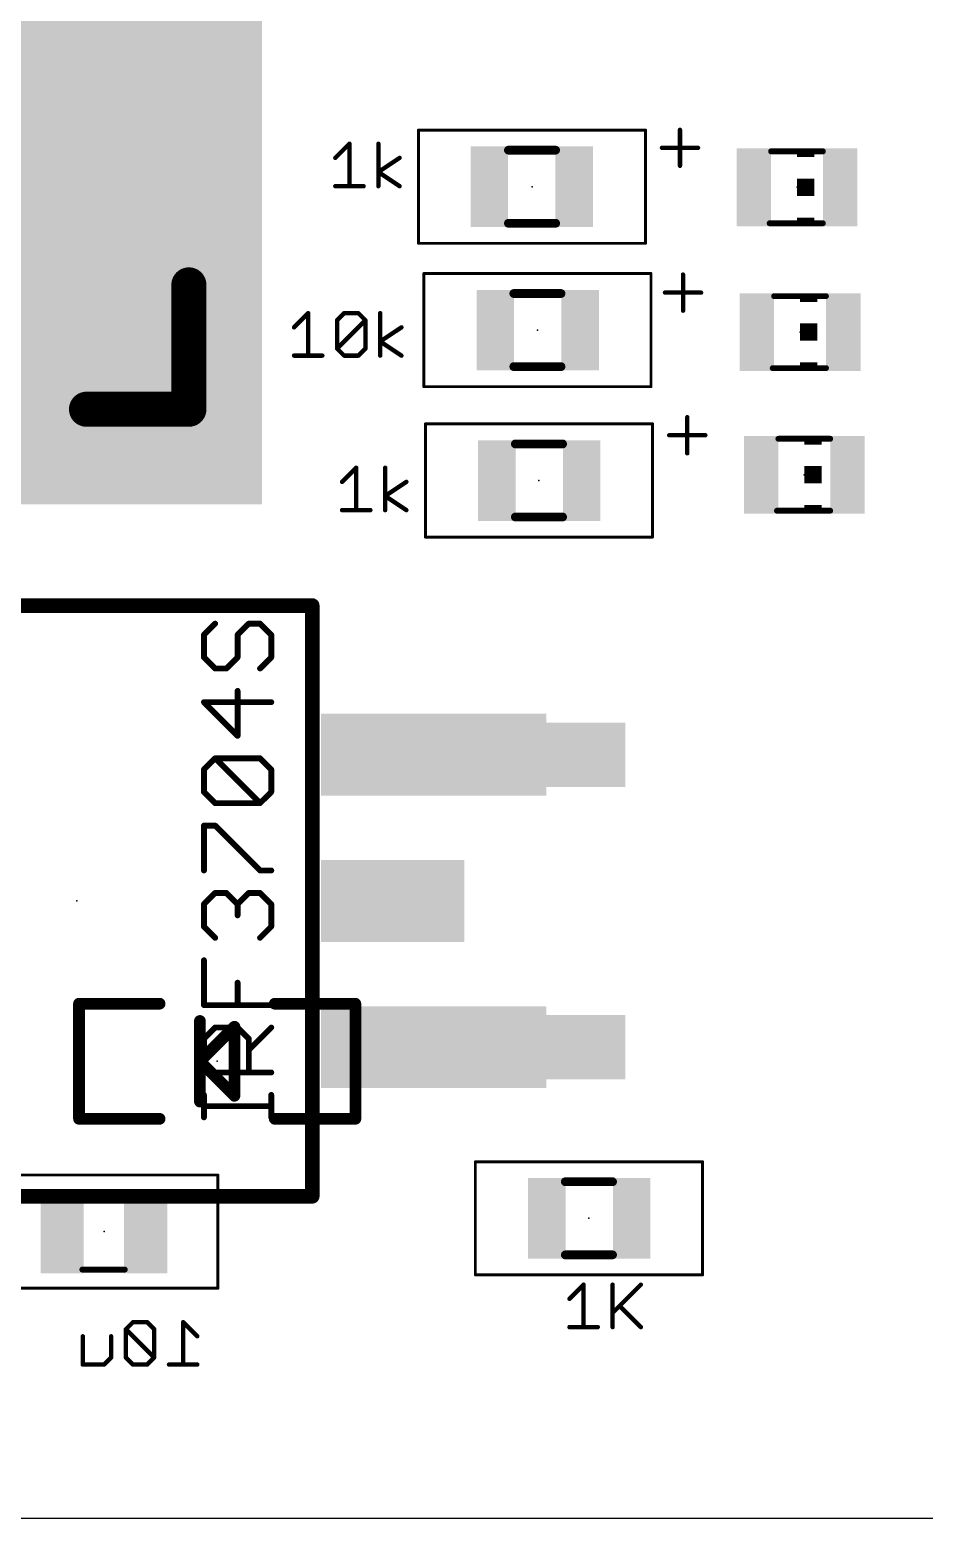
# Model space of a CAD drawing. Extents: x -5 to 95, y -7 to 91.
# Drawn here: x 11.11 to 26.65, y -2.9 to 22.95 of the extents above; entities that cross this region are included whole.
import ezdxf

# ---------------------------------------------------------------- set-up
doc = ezdxf.new("R2010")
doc.units = 0
for name, color, linetype in [('20', 7, 'CONTINUOUS'), ('21', 253, 'CONTINUOUS'), ('22', 253, 'CONTINUOUS'), ('23', 7, 'CONTINUOUS'), ('24', 7, 'CONTINUOUS'), ('27', 253, 'CONTINUOUS'), ('28', 253, 'CONTINUOUS'), ('39', 22, 'CONTINUOUS'), ('40', 175, 'CONTINUOUS'), ('43', 82, 'CONTINUOUS'), ('51', 253, 'CONTINUOUS'), ('52', 253, 'CONTINUOUS')]:
    doc.layers.add(name, color=color, linetype=linetype)

# ---------------------------------------------------------------- blocks, each defined once
blk = doc.blocks.new('RECT')
blk.add_solid([(-0.5, -0.5), (0.5, -0.5), (-0.5, 0.5), (0.5, 0.5)])

msp = doc.modelspace()

# ---------------------------------------------------------------- linework, layer by layer
at = {"layer": '20'}
msp.add_line((-5, -2.9), (95, -2.9), dxfattribs=at)
at = {"layer": '21'}
for points, const_width in [([(22.4075, 20.5907), (22.4075, 21.2178)], 0.0762), ([(22.094, 20.9042), (22.7211, 20.9042)], 0.0762), ([(13.8781, 18.5232), (13.8781, 16.3632)], 0.6096), ([(22.4608, 18.0756), (22.4608, 18.7027)], 0.0762), ([(22.1473, 18.3892), (22.7743, 18.3892)], 0.0762), ([(13.8781, 16.3632), (12.1001, 16.3632)], 0.6096), ([(22.5343, 15.5982), (22.5343, 16.2252)], 0.0762), ([(22.2207, 15.9117), (22.8478, 15.9117)], 0.0762), ([(16.0201, 12.9538), (14.2421, 12.9538)], 0.254), ([(16.0201, 2.6922), (16.0201, 12.9538)], 0.254), ([(16.0201, 2.6922), (14.2421, 2.6922)], 0.254)]:
    msp.add_lwpolyline(points, dxfattribs=dict(at, const_width=const_width))
for points, const_width in [([(22.4266, 21.2178, 1), (22.3885, 21.2178)], 0.0381), ([(22.094, 20.9233, 1), (22.094, 20.8852)], 0.0381), ([(22.7211, 20.8852, 1), (22.7211, 20.9233)], 0.0381), ([(22.3885, 20.5907, 1), (22.4266, 20.5907)], 0.0381), ([(14.0305, 18.5232, 1), (13.7257, 18.5232)], 0.3048), ([(22.4798, 18.7027, 1), (22.4417, 18.7027)], 0.0381), ([(22.1473, 18.4082, 1), (22.1473, 18.3701)], 0.0381), ([(22.7743, 18.3701, 1), (22.7743, 18.4082)], 0.0381), ([(22.4417, 18.0756, 1), (22.4798, 18.0756)], 0.0381), ([(12.1001, 16.5156, 1), (12.1001, 16.2108)], 0.3048), ([(13.8781, 16.2108, 1), (13.8781, 16.5156)], 0.3048), ([(13.7257, 16.3632, 1), (14.0305, 16.3632)], 0.3048), ([(22.5533, 16.2252, 1), (22.5152, 16.2252)], 0.0381), ([(22.2207, 15.9308, 1), (22.2207, 15.8927)], 0.0381), ([(22.8478, 15.8927, 1), (22.8478, 15.9308)], 0.0381), ([(22.5152, 15.5982, 1), (22.5533, 15.5982)], 0.0381), ([(14.2421, 13.0173, 1), (14.2421, 12.8903)], 0.127), ([(16.0836, 12.9538, 1), (15.9566, 12.9538)], 0.127), ([(16.0201, 12.8903, 1), (16.0201, 13.0173)], 0.127), ([(14.2421, 2.7557, 1), (14.2421, 2.6287)], 0.127), ([(15.9566, 2.6922, 1), (16.0836, 2.6922)], 0.127), ([(16.0201, 2.6287, 1), (16.0201, 2.7557)], 0.127)]:
    msp.add_lwpolyline(points, format="xyb", dxfattribs=dict(at, const_width=const_width))
at = {"layer": '22', "const_width": 0.2032}
for points in [[(13.3697, 6.0376), (11.9697, 6.0376)], [(11.9697, 6.0376), (11.9697, 4.0376)], [(15.3697, 6.0376), (16.7697, 6.0376)], [(16.7697, 6.0376), (16.7697, 4.0376)], [(14.0697, 5.7376), (14.0697, 5.0376)], [(14.0697, 5.0376), (14.6697, 5.6376)], [(14.6697, 5.6376), (14.6697, 4.4376)], [(14.0697, 5.0376), (14.0697, 4.3376)], [(14.6697, 4.4376), (14.0697, 5.0376)], [(11.9697, 4.0376), (13.3697, 4.0376)], [(16.7697, 4.0376), (15.3697, 4.0376)]]:
    msp.add_lwpolyline(points, dxfattribs=at)
at = {"layer": '22', "const_width": 0.1016}
for points in [[(11.9697, 6.0884, 1), (11.9697, 5.9868)], [(12.0205, 6.0376, 1), (11.9189, 6.0376)], [(13.3697, 5.9868, 1), (13.3697, 6.0884)], [(15.3697, 6.0884, 1), (15.3697, 5.9868)], [(16.8205, 6.0376, 1), (16.7189, 6.0376)], [(16.7697, 5.9868, 1), (16.7697, 6.0884)], [(14.1205, 5.7376, 1), (14.0189, 5.7376)], [(14.7205, 5.6376, 1), (14.6189, 5.6376)], [(14.7056, 5.6016, 1), (14.6337, 5.6735)], [(14.1056, 5.0735, 1), (14.0337, 5.0016)], [(14.0337, 5.0735, 1), (14.1056, 5.0016)], [(14.1205, 5.0376, 1), (14.0189, 5.0376)], [(14.0189, 5.0376, 1), (14.1205, 5.0376)], [(14.6189, 4.4376, 1), (14.7205, 4.4376)], [(14.6337, 4.4016, 1), (14.7056, 4.4735)], [(11.9697, 4.0884, 1), (11.9697, 3.9868)], [(13.3697, 3.9868, 1), (13.3697, 4.0884)], [(14.0189, 4.3376, 1), (14.1205, 4.3376)], [(15.3697, 4.0884, 1), (15.3697, 3.9868)], [(16.7697, 3.9868, 1), (16.7697, 4.0884)], [(11.9189, 4.0376, 1), (12.0205, 4.0376)], [(16.7189, 4.0376, 1), (16.8205, 4.0376)]]:
    msp.add_lwpolyline(points, format="xyb", dxfattribs=at)
at = {"layer": '23'}
for p in [(19.8378, 20.2286), (24.4399, 20.2181), (19.9315, 17.7383), (24.4932, 17.703), (19.9584, 15.126), (24.5667, 15.2256), (11.9307, 7.823), (20.8264, 2.3097)]:
    msp.add_point(p, dxfattribs=at)
at = {"layer": '24'}
for p in [(14.3697, 5.0376), (12.4088, 2.0791)]:
    msp.add_point(p, dxfattribs=at)
at = {"layer": '27'}
for points, const_width in [([(16.4209, 20.7292), (16.6666, 20.9749)], 0.0762), ([(16.6666, 20.9749), (16.6666, 20.2377)], 0.0762), ([(17.1693, 20.2377), (17.1693, 20.9749)], 0.0762), ([(17.1693, 20.4834), (17.5379, 20.7292)], 0.0762), ([(17.5379, 20.2377), (17.1693, 20.4834)], 0.0762), ([(16.4209, 20.2377), (16.9123, 20.2377)], 0.0762), ([(15.7043, 17.7857), (15.95, 18.0315)], 0.0762), ([(15.95, 18.0315), (15.95, 17.2943)], 0.0762), ([(16.4527, 17.9086), (16.5756, 18.0315)], 0.0762), ([(16.4527, 17.4171), (16.4527, 17.9086)], 0.0762), ([(16.4527, 17.4171), (16.9442, 17.9086)], 0.0762), ([(16.5756, 18.0315), (16.8213, 18.0315)], 0.0762), ([(16.8213, 18.0315), (16.9442, 17.9086)], 0.0762), ([(16.9442, 17.9086), (16.9442, 17.4171)], 0.0762), ([(17.2011, 17.2943), (17.2011, 18.0315)], 0.0762), ([(17.2011, 17.54), (17.5697, 17.7857)], 0.0762), ([(15.7043, 17.2943), (16.1958, 17.2943)], 0.0762), ([(16.5756, 17.2943), (16.4527, 17.4171)], 0.0762), ([(16.8213, 17.2943), (16.5756, 17.2943)], 0.0762), ([(16.9442, 17.4171), (16.8213, 17.2943)], 0.0762), ([(17.5697, 17.2943), (17.2011, 17.54)], 0.0762), ([(16.5389, 15.1021), (16.7846, 15.3478)], 0.0762), ([(16.7846, 15.3478), (16.7846, 14.6106)], 0.0762), ([(17.2873, 14.6106), (17.2873, 15.3478)], 0.0762), ([(17.2873, 14.8563), (17.6559, 15.1021)], 0.0762), ([(17.6559, 14.6106), (17.2873, 14.8563)], 0.0762), ([(16.5389, 14.6106), (17.0304, 14.6106)], 0.0762), ([(14.3344, 12.6394), (14.1395, 12.4445)], 0.1016), ([(14.7242, 12.4445), (14.9191, 12.6394)], 0.1016), ([(14.9191, 12.6394), (15.114, 12.6394)], 0.1016), ([(15.114, 12.6394), (15.3089, 12.4445)], 0.1016), ([(14.1395, 12.4445), (14.1395, 12.0547)], 0.1016), ([(14.7242, 12.0547), (14.7242, 12.4445)], 0.1016), ([(15.3089, 12.4445), (15.3089, 12.0547)], 0.1016), ([(14.1395, 12.0547), (14.3344, 11.8598)], 0.1016), ([(14.3344, 11.8598), (14.5293, 11.8598)], 0.1016), ([(14.5293, 11.8598), (14.7242, 12.0547)], 0.1016), ([(15.3089, 12.0547), (15.114, 11.8598)], 0.1016), ([(14.7242, 10.6904), (14.7242, 11.47)], 0.1016), ([(15.3089, 11.2751), (14.1395, 11.2751)], 0.1016), ([(14.1395, 11.2751), (14.7242, 10.6904)], 0.1016), ([(14.1395, 10.1057), (14.3344, 10.3006)], 0.1016), ([(14.3344, 10.3006), (15.114, 10.3006)], 0.1016), ([(15.114, 9.521), (14.3344, 10.3006)], 0.1016), ([(15.114, 10.3006), (15.3089, 10.1057)], 0.1016), ([(14.1395, 9.7159), (14.1395, 10.1057)], 0.1016), ([(15.3089, 10.1057), (15.3089, 9.7159)], 0.1016), ([(14.3344, 9.521), (14.1395, 9.7159)], 0.1016), ([(15.114, 9.521), (14.3344, 9.521)], 0.1016), ([(15.3089, 9.7159), (15.114, 9.521)], 0.1016), ([(14.1395, 8.3516), (14.1395, 9.1312)], 0.1016), ([(14.1395, 9.1312), (14.3344, 9.1312)], 0.1016), ([(14.3344, 9.1312), (15.114, 8.3516)], 0.1016), ([(15.114, 8.3516), (15.3089, 8.3516)], 0.1016), ([(14.1395, 7.7669), (14.3344, 7.9618)], 0.1016), ([(14.1395, 7.3771), (14.1395, 7.7669)], 0.1016), ([(14.3344, 7.9618), (14.5293, 7.9618)], 0.1016), ([(14.5293, 7.9618), (14.7242, 7.7669)], 0.1016), ([(14.7242, 7.7669), (14.9191, 7.9618)], 0.1016), ([(14.7242, 7.7669), (14.7242, 7.572)], 0.1016), ([(14.9191, 7.9618), (15.114, 7.9618)], 0.1016), ([(15.114, 7.9618), (15.3089, 7.7669)], 0.1016), ([(15.3089, 7.7669), (15.3089, 7.3771)], 0.1016), ([(14.3344, 7.1822), (14.1395, 7.3771)], 0.1016), ([(15.3089, 7.3771), (15.114, 7.1822)], 0.1016), ([(14.1395, 6.0128), (14.1395, 6.7924)], 0.1016), ([(14.7242, 6.0128), (14.7242, 6.4026)], 0.1016), ([(15.3089, 6.0128), (14.1395, 6.0128)], 0.1016), ([(14.1395, 5.4281), (14.3344, 5.623)], 0.1016), ([(14.1395, 4.8434), (14.1395, 5.4281)], 0.1016), ([(14.3344, 5.623), (14.7242, 5.623)], 0.1016), ([(14.7242, 5.623), (14.9191, 5.4281)], 0.1016), ([(14.9191, 5.2332), (15.3089, 5.623)], 0.1016), ([(14.9191, 5.4281), (14.9191, 4.8434)], 0.1016), ([(15.3089, 4.8434), (14.1395, 4.8434)], 0.1016), ([(14.1395, 4.0638), (14.1395, 4.4536)], 0.1016), ([(15.3089, 4.0638), (15.3089, 4.4536)], 0.1016), ([(15.3089, 4.2587), (14.1395, 4.2587)], 0.1016), ([(20.4884, 0.9112), (20.7342, 1.157)], 0.0762), ([(20.7342, 1.157), (20.7342, 0.4197)], 0.0762), ([(21.2369, 1.157), (21.2369, 0.4197)], 0.0762), ([(21.2369, 0.6655), (21.7283, 1.157)], 0.0762), ([(21.3597, 0.7884), (21.7283, 0.4197)], 0.0762), ([(20.4884, 0.4197), (20.9799, 0.4197)], 0.0762)]:
    msp.add_lwpolyline(points, dxfattribs=dict(at, const_width=const_width))
for points, const_width in [([(16.6857, 20.9749, 1), (16.6476, 20.9749)], 0.0381), ([(16.6801, 20.9614, 1), (16.6531, 20.9884)], 0.0381), ([(17.1883, 20.9749, 1), (17.1502, 20.9749)], 0.0381), ([(16.4074, 20.7426, 1), (16.4343, 20.7157)], 0.0381), ([(17.5485, 20.7133, 1), (17.5273, 20.745)], 0.0381), ([(17.1798, 20.4993, 1), (17.1587, 20.4676)], 0.0381), ([(17.1587, 20.4993, 1), (17.1798, 20.4676)], 0.0381), ([(16.4209, 20.2567, 1), (16.4209, 20.2186)], 0.0381), ([(16.6476, 20.2377, 1), (16.6857, 20.2377)], 0.0381), ([(16.9123, 20.2186, 1), (16.9123, 20.2567)], 0.0381), ([(17.1502, 20.2377, 1), (17.1883, 20.2377)], 0.0381), ([(17.5273, 20.2218, 1), (17.5485, 20.2535)], 0.0381), ([(15.9691, 18.0315, 1), (15.931, 18.0315)], 0.0381), ([(15.9635, 18.018, 1), (15.9366, 18.045)], 0.0381), ([(16.4392, 17.9221, 1), (16.4662, 17.8951)], 0.0381), ([(16.4718, 17.9086, 1), (16.4337, 17.9086)], 0.0381), ([(16.5756, 18.0505, 1), (16.5756, 18.0124)], 0.0381), ([(16.589, 18.018, 1), (16.5621, 18.045)], 0.0381), ([(16.8348, 18.045, 1), (16.8079, 18.018)], 0.0381), ([(16.8213, 18.0124, 1), (16.8213, 18.0505)], 0.0381), ([(16.9632, 17.9086, 1), (16.9251, 17.9086)], 0.0381), ([(16.9577, 17.8951, 1), (16.9307, 17.9221)], 0.0381), ([(16.9307, 17.8951, 1), (16.9577, 17.9221)], 0.0381), ([(17.2202, 18.0315, 1), (17.1821, 18.0315)], 0.0381), ([(15.6908, 17.7992, 1), (15.7178, 17.7723)], 0.0381), ([(17.5803, 17.7699, 1), (17.5592, 17.8016)], 0.0381), ([(15.7043, 17.3133, 1), (15.7043, 17.2752)], 0.0381), ([(16.1958, 17.2752, 1), (16.1958, 17.3133)], 0.0381), ([(16.4662, 17.4306, 1), (16.4392, 17.4037)], 0.0381), ([(16.4392, 17.4306, 1), (16.4662, 17.4037)], 0.0381), ([(16.4337, 17.4171, 1), (16.4718, 17.4171)], 0.0381), ([(16.5756, 17.3133, 1), (16.5756, 17.2752)], 0.0381), ([(16.5621, 17.2808, 1), (16.589, 17.3077)], 0.0381), ([(16.8079, 17.3077, 1), (16.8348, 17.2808)], 0.0381), ([(16.8213, 17.2752, 1), (16.8213, 17.3133)], 0.0381), ([(16.9251, 17.4171, 1), (16.9632, 17.4171)], 0.0381), ([(16.9577, 17.4037, 1), (16.9307, 17.4306)], 0.0381), ([(17.2117, 17.5558, 1), (17.1906, 17.5241)], 0.0381), ([(17.1906, 17.5558, 1), (17.2117, 17.5241)], 0.0381), ([(17.5592, 17.2784, 1), (17.5803, 17.3101)], 0.0381), ([(15.931, 17.2943, 1), (15.9691, 17.2943)], 0.0381), ([(17.1821, 17.2943, 1), (17.2202, 17.2943)], 0.0381), ([(16.8037, 15.3478, 1), (16.7656, 15.3478)], 0.0381), ([(16.7981, 15.3344, 1), (16.7712, 15.3613)], 0.0381), ([(17.3064, 15.3478, 1), (17.2683, 15.3478)], 0.0381), ([(16.5254, 15.1156, 1), (16.5524, 15.0886)], 0.0381), ([(17.6665, 15.0862, 1), (17.6454, 15.1179)], 0.0381), ([(17.2979, 14.8722, 1), (17.2767, 14.8405)], 0.0381), ([(17.2767, 14.8722, 1), (17.2979, 14.8405)], 0.0381), ([(16.5389, 14.6297, 1), (16.5389, 14.5916)], 0.0381), ([(16.7656, 14.6106, 1), (16.8037, 14.6106)], 0.0381), ([(17.0304, 14.5916, 1), (17.0304, 14.6297)], 0.0381), ([(17.2683, 14.6106, 1), (17.3064, 14.6106)], 0.0381), ([(17.6454, 14.5948, 1), (17.6665, 14.6265)], 0.0381), ([(14.3524, 12.6214, 1), (14.3165, 12.6573)], 0.0508), ([(14.9191, 12.6648, 1), (14.9191, 12.614)], 0.0508), ([(14.9371, 12.6214, 1), (14.9012, 12.6573)], 0.0508), ([(15.132, 12.6573, 1), (15.0961, 12.6214)], 0.0508), ([(15.114, 12.614, 1), (15.114, 12.6648)], 0.0508), ([(14.1649, 12.4445, 1), (14.1141, 12.4445)], 0.0508), ([(14.1216, 12.4624, 1), (14.1575, 12.4265)], 0.0508), ([(14.7496, 12.4445, 1), (14.6988, 12.4445)], 0.0508), ([(14.7063, 12.4624, 1), (14.7422, 12.4265)], 0.0508), ([(15.3343, 12.4445, 1), (15.2835, 12.4445)], 0.0508), ([(15.2909, 12.4265, 1), (15.3269, 12.4624)], 0.0508), ([(14.1141, 12.0547, 1), (14.1649, 12.0547)], 0.0508), ([(14.1575, 12.0726, 1), (14.1216, 12.0367)], 0.0508), ([(14.3344, 11.8852, 1), (14.3344, 11.8344)], 0.0508), ([(14.3165, 11.8418, 1), (14.3524, 11.8777)], 0.0508), ([(14.5114, 11.8777, 1), (14.5473, 11.8418)], 0.0508), ([(14.5293, 11.8344, 1), (14.5293, 11.8852)], 0.0508), ([(14.6988, 12.0547, 1), (14.7496, 12.0547)], 0.0508), ([(14.7422, 12.0367, 1), (14.7063, 12.0726)], 0.0508), ([(15.0961, 11.8777, 1), (15.132, 11.8418)], 0.0508), ([(15.2835, 12.0547, 1), (15.3343, 12.0547)], 0.0508), ([(15.3269, 12.0367, 1), (15.2909, 12.0726)], 0.0508), ([(14.7496, 11.47, 1), (14.6988, 11.47)], 0.0508), ([(14.1395, 11.3005, 1), (14.1395, 11.2497)], 0.0508), ([(14.1575, 11.293, 1), (14.1216, 11.2571)], 0.0508), ([(15.3089, 11.2497, 1), (15.3089, 11.3005)], 0.0508), ([(14.6988, 10.6904, 1), (14.7496, 10.6904)], 0.0508), ([(14.7063, 10.6724, 1), (14.7422, 10.7083)], 0.0508), ([(14.3344, 10.326, 1), (14.3344, 10.2752)], 0.0508), ([(14.3524, 10.3185, 1), (14.3165, 10.2826)], 0.0508), ([(14.3524, 10.2826, 1), (14.3165, 10.3185)], 0.0508), ([(15.132, 10.3185, 1), (15.0961, 10.2826)], 0.0508), ([(15.114, 10.2752, 1), (15.114, 10.326)], 0.0508), ([(14.1649, 10.1057, 1), (14.1141, 10.1057)], 0.0508), ([(14.1216, 10.1236, 1), (14.1575, 10.0877)], 0.0508), ([(15.3343, 10.1057, 1), (15.2835, 10.1057)], 0.0508), ([(15.2909, 10.0877, 1), (15.3269, 10.1236)], 0.0508), ([(14.1141, 9.7159, 1), (14.1649, 9.7159)], 0.0508), ([(14.1575, 9.7338, 1), (14.1216, 9.6979)], 0.0508), ([(14.3344, 9.5464, 1), (14.3344, 9.4956)], 0.0508), ([(15.114, 9.4956, 1), (15.114, 9.5464)], 0.0508), ([(15.2835, 9.7159, 1), (15.3343, 9.7159)], 0.0508), ([(15.3269, 9.6979, 1), (15.2909, 9.7338)], 0.0508), ([(14.3165, 9.503, 1), (14.3524, 9.5389)], 0.0508), ([(15.0961, 9.5389, 1), (15.132, 9.503)], 0.0508), ([(15.0961, 9.503, 1), (15.132, 9.5389)], 0.0508), ([(14.1649, 9.1312, 1), (14.1141, 9.1312)], 0.0508), ([(14.1395, 9.1566, 1), (14.1395, 9.1058)], 0.0508), ([(14.3524, 9.1491, 1), (14.3165, 9.1132)], 0.0508), ([(14.3344, 9.1058, 1), (14.3344, 9.1566)], 0.0508), ([(14.1141, 8.3516, 1), (14.1649, 8.3516)], 0.0508), ([(15.114, 8.377, 1), (15.114, 8.3262)], 0.0508), ([(15.0961, 8.3336, 1), (15.132, 8.3696)], 0.0508), ([(15.3089, 8.3262, 1), (15.3089, 8.377)], 0.0508), ([(14.1649, 7.7669, 1), (14.1141, 7.7669)], 0.0508), ([(14.1216, 7.7849, 1), (14.1575, 7.7489)], 0.0508), ([(14.3344, 7.9872, 1), (14.3344, 7.9364)], 0.0508), ([(14.3524, 7.9438, 1), (14.3165, 7.9798)], 0.0508), ([(14.5473, 7.9798, 1), (14.5114, 7.9438)], 0.0508), ([(14.5293, 7.9364, 1), (14.5293, 7.9872)], 0.0508), ([(14.7496, 7.7669, 1), (14.6988, 7.7669)], 0.0508), ([(14.7063, 7.7849, 1), (14.7422, 7.7489)], 0.0508), ([(14.7063, 7.7489, 1), (14.7422, 7.7849)], 0.0508), ([(14.9191, 7.9872, 1), (14.9191, 7.9364)], 0.0508), ([(14.9371, 7.9438, 1), (14.9012, 7.9798)], 0.0508), ([(15.132, 7.9798, 1), (15.0961, 7.9438)], 0.0508), ([(15.114, 7.9364, 1), (15.114, 7.9872)], 0.0508), ([(15.3343, 7.7669, 1), (15.2835, 7.7669)], 0.0508), ([(15.2909, 7.7489, 1), (15.3269, 7.7849)], 0.0508), ([(14.6988, 7.572, 1), (14.7496, 7.572)], 0.0508), ([(14.1575, 7.3951, 1), (14.1216, 7.3591)], 0.0508), ([(14.1141, 7.3771, 1), (14.1649, 7.3771)], 0.0508), ([(15.2835, 7.3771, 1), (15.3343, 7.3771)], 0.0508), ([(15.3269, 7.3591, 1), (15.2909, 7.3951)], 0.0508), ([(14.3165, 7.1642, 1), (14.3524, 7.2002)], 0.0508), ([(15.0961, 7.2002, 1), (15.132, 7.1642)], 0.0508), ([(14.1649, 6.7924, 1), (14.1141, 6.7924)], 0.0508), ([(14.7496, 6.4026, 1), (14.6988, 6.4026)], 0.0508), ([(14.1395, 6.0382, 1), (14.1395, 5.9874)], 0.0508), ([(14.1141, 6.0128, 1), (14.1649, 6.0128)], 0.0508), ([(14.6988, 6.0128, 1), (14.7496, 6.0128)], 0.0508), ([(15.3089, 5.9874, 1), (15.3089, 6.0382)], 0.0508), ([(14.1649, 5.4281, 1), (14.1141, 5.4281)], 0.0508), ([(14.1216, 5.4461, 1), (14.1575, 5.4101)], 0.0508), ([(14.3344, 5.6484, 1), (14.3344, 5.5976)], 0.0508), ([(14.3524, 5.605, 1), (14.3165, 5.641)], 0.0508), ([(14.7422, 5.641, 1), (14.7063, 5.605)], 0.0508), ([(14.7242, 5.5976, 1), (14.7242, 5.6484)], 0.0508), ([(14.9445, 5.4281, 1), (14.8937, 5.4281)], 0.0508), ([(14.9012, 5.4101, 1), (14.9371, 5.4461)], 0.0508), ([(15.3269, 5.605, 1), (15.2909, 5.641)], 0.0508), ([(14.9012, 5.2512, 1), (14.9371, 5.2152)], 0.0508), ([(14.1395, 4.8688, 1), (14.1395, 4.818)], 0.0508), ([(14.1141, 4.8434, 1), (14.1649, 4.8434)], 0.0508), ([(14.8937, 4.8434, 1), (14.9445, 4.8434)], 0.0508), ([(15.3089, 4.818, 1), (15.3089, 4.8688)], 0.0508), ([(14.1649, 4.4536, 1), (14.1141, 4.4536)], 0.0508), ([(15.3343, 4.4536, 1), (15.2835, 4.4536)], 0.0508), ([(14.1395, 4.2841, 1), (14.1395, 4.2333)], 0.0508), ([(15.3089, 4.2333, 1), (15.3089, 4.2841)], 0.0508), ([(14.1141, 4.0638, 1), (14.1649, 4.0638)], 0.0508), ([(15.2835, 4.0638, 1), (15.3343, 4.0638)], 0.0508), ([(20.7532, 1.157, 1), (20.7151, 1.157)], 0.0381), ([(20.7476, 1.1435, 1), (20.7207, 1.1704)], 0.0381), ([(21.2559, 1.157, 1), (21.2178, 1.157)], 0.0381), ([(21.7418, 1.1435, 1), (21.7149, 1.1704)], 0.0381), ([(20.475, 0.9247, 1), (20.5019, 0.8978)], 0.0381), ([(21.3732, 0.8018, 1), (21.3462, 0.7749)], 0.0381), ([(21.2234, 0.679, 1), (21.2503, 0.652)], 0.0381), ([(20.4884, 0.4388, 1), (20.4884, 0.4007)], 0.0381), ([(20.7151, 0.4197, 1), (20.7532, 0.4197)], 0.0381), ([(20.9799, 0.4007, 1), (20.9799, 0.4388)], 0.0381), ([(21.2178, 0.4197, 1), (21.2559, 0.4197)], 0.0381), ([(21.7149, 0.4063, 1), (21.7418, 0.4332)], 0.0381)]:
    msp.add_lwpolyline(points, format="xyb", dxfattribs=dict(at, const_width=const_width))
at = {"layer": '28', "const_width": 0.0762}
for points in [[(12.9071, 0.5061), (12.7842, 0.3832)], [(13.1528, 0.5061), (12.9071, 0.5061)], [(13.2757, 0.3832), (13.1528, 0.5061)], [(14.0241, 0.2604), (13.7784, 0.5061)], [(13.7784, 0.5061), (13.7784, -0.2311)], [(12.0358, -0.2311), (12.0358, 0.2604)], [(12.5273, 0.2604), (12.5273, -0.1082)], [(12.7842, 0.3832), (12.7842, -0.1082)], [(13.2757, -0.1082), (12.7842, 0.3832)], [(13.2757, -0.1082), (13.2757, 0.3832)], [(12.4044, -0.2311), (12.0358, -0.2311)], [(12.5273, -0.1082), (12.4044, -0.2311)], [(12.7842, -0.1082), (12.9071, -0.2311)], [(12.9071, -0.2311), (13.1528, -0.2311)], [(13.1528, -0.2311), (13.2757, -0.1082)], [(14.0241, -0.2311), (13.5326, -0.2311)]]:
    msp.add_lwpolyline(points, dxfattribs=at)
at = {"layer": '28', "const_width": 0.0381}
for points in [[(12.9071, 0.5252, 1), (12.9071, 0.4871)], [(12.9206, 0.4926, 1), (12.8936, 0.5196)], [(13.1663, 0.5196, 1), (13.1394, 0.4926)], [(13.1528, 0.4871, 1), (13.1528, 0.5252)], [(13.7918, 0.5196, 1), (13.7649, 0.4926)], [(13.7974, 0.5061, 1), (13.7593, 0.5061)], [(12.0549, 0.2604, 1), (12.0168, 0.2604)], [(12.5463, 0.2604, 1), (12.5082, 0.2604)], [(12.7977, 0.3967, 1), (12.7707, 0.3698)], [(12.7707, 0.3967, 1), (12.7977, 0.3698)], [(12.8033, 0.3832, 1), (12.7652, 0.3832)], [(13.2948, 0.3832, 1), (13.2567, 0.3832)], [(13.2622, 0.3698, 1), (13.2892, 0.3967)], [(14.0106, 0.2469, 1), (14.0376, 0.2738)], [(12.0358, -0.2121, 1), (12.0358, -0.2502)], [(12.0168, -0.2311, 1), (12.0549, -0.2311)], [(12.3909, -0.2176, 1), (12.4179, -0.2446)], [(12.4044, -0.2502, 1), (12.4044, -0.2121)], [(12.5082, -0.1082, 1), (12.5463, -0.1082)], [(12.5408, -0.1217, 1), (12.5138, -0.0948)], [(12.7977, -0.0948, 1), (12.7707, -0.1217)], [(12.7652, -0.1082, 1), (12.8033, -0.1082)], [(12.9071, -0.2121, 1), (12.9071, -0.2502)], [(12.8936, -0.2446, 1), (12.9206, -0.2176)], [(13.1394, -0.2176, 1), (13.1663, -0.2446)], [(13.1528, -0.2502, 1), (13.1528, -0.2121)], [(13.2567, -0.1082, 1), (13.2948, -0.1082)], [(13.2892, -0.1217, 1), (13.2622, -0.0948)], [(13.2622, -0.1217, 1), (13.2892, -0.0948)], [(13.5326, -0.2121, 1), (13.5326, -0.2502)], [(13.7593, -0.2311, 1), (13.7974, -0.2311)], [(14.0241, -0.2502, 1), (14.0241, -0.2121)]]:
    msp.add_lwpolyline(points, format="xyb", dxfattribs=at)
at = {"layer": '39', "const_width": 0.0508}
for points in [[(17.8648, 21.2116), (21.8108, 21.2116)], [(17.8648, 19.2456), (17.8648, 21.2116)], [(21.8108, 21.2116), (21.8108, 19.2456)], [(21.8108, 19.2456), (17.8648, 19.2456)], [(17.9585, 16.7553), (17.9585, 18.7213)], [(17.9585, 18.7213), (21.9045, 18.7213)], [(21.9045, 18.7213), (21.9045, 16.7553)], [(21.9045, 16.7553), (17.9585, 16.7553)], [(17.9854, 14.143), (17.9854, 16.109)], [(17.9854, 16.109), (21.9314, 16.109)], [(21.9314, 16.109), (21.9314, 14.143)], [(21.9314, 14.143), (17.9854, 14.143)], [(18.8534, 1.3267), (18.8534, 3.2927)], [(18.8534, 3.2927), (22.7994, 3.2927)], [(22.7994, 3.2927), (22.7994, 1.3267)], [(22.7994, 1.3267), (18.8534, 1.3267)]]:
    msp.add_lwpolyline(points, dxfattribs=at)
at = {"layer": '39', "const_width": 0.0254}
for points in [[(17.8648, 21.2243, 1), (17.8648, 21.1989)], [(17.8775, 21.2116, 1), (17.8521, 21.2116)], [(21.8235, 21.2116, 1), (21.7981, 21.2116)], [(21.8108, 21.1989, 1), (21.8108, 21.2243)], [(17.8648, 19.2583, 1), (17.8648, 19.2329)], [(17.8521, 19.2456, 1), (17.8775, 19.2456)], [(21.7981, 19.2456, 1), (21.8235, 19.2456)], [(21.8108, 19.2329, 1), (21.8108, 19.2583)], [(17.9712, 18.7213, 1), (17.9458, 18.7213)], [(17.9585, 18.734, 1), (17.9585, 18.7086)], [(21.9172, 18.7213, 1), (21.8918, 18.7213)], [(21.9045, 18.7086, 1), (21.9045, 18.734)], [(17.9585, 16.768, 1), (17.9585, 16.7426)], [(17.9458, 16.7553, 1), (17.9712, 16.7553)], [(21.8918, 16.7553, 1), (21.9172, 16.7553)], [(21.9045, 16.7426, 1), (21.9045, 16.768)], [(17.9981, 16.109, 1), (17.9727, 16.109)], [(17.9854, 16.1217, 1), (17.9854, 16.0963)], [(21.9441, 16.109, 1), (21.9187, 16.109)], [(21.9314, 16.0963, 1), (21.9314, 16.1217)], [(17.9854, 14.1557, 1), (17.9854, 14.1303)], [(17.9727, 14.143, 1), (17.9981, 14.143)], [(21.9187, 14.143, 1), (21.9441, 14.143)], [(21.9314, 14.1303, 1), (21.9314, 14.1557)], [(18.8661, 3.2927, 1), (18.8407, 3.2927)], [(18.8534, 3.3054, 1), (18.8534, 3.28)], [(22.8121, 3.2927, 1), (22.7867, 3.2927)], [(22.7994, 3.28, 1), (22.7994, 3.3054)], [(18.8534, 1.3394, 1), (18.8534, 1.314)], [(18.8407, 1.3267, 1), (18.8661, 1.3267)], [(22.7867, 1.3267, 1), (22.8121, 1.3267)], [(22.7994, 1.314, 1), (22.7994, 1.3394)]]:
    msp.add_lwpolyline(points, format="xyb", dxfattribs=at)
at = {"layer": '40', "const_width": 0.0508}
for points in [[(14.3818, 3.0621), (10.4358, 3.0621)], [(14.3818, 1.0961), (14.3818, 3.0621)], [(10.4358, 1.0961), (14.3818, 1.0961)]]:
    msp.add_lwpolyline(points, dxfattribs=at)
at = {"layer": '40', "const_width": 0.0254}
for points in [[(14.3945, 3.0621, 1), (14.3691, 3.0621)], [(14.3818, 3.0494, 1), (14.3818, 3.0748)], [(14.3691, 1.0961, 1), (14.3945, 1.0961)], [(14.3818, 1.0834, 1), (14.3818, 1.1088)]]:
    msp.add_lwpolyline(points, format="xyb", dxfattribs=at)
at = {"layer": '51'}
for points, const_width in [([(19.4278, 20.8636), (20.2478, 20.8636)], 0.1524), ([(24.8899, 20.8431), (23.9899, 20.8431)], 0.1016), ([(19.4278, 19.5936), (20.2478, 19.5936)], 0.1524), ([(24.8899, 19.5931), (23.9649, 19.5931)], 0.1016), ([(20.3415, 18.3733), (19.5215, 18.3733)], 0.1524), ([(24.9432, 18.328), (24.0432, 18.328)], 0.1016), ([(20.3415, 17.1033), (19.5215, 17.1033)], 0.1524), ([(24.9432, 17.078), (24.0182, 17.078)], 0.1016), ([(20.3684, 15.761), (19.5484, 15.761)], 0.1524), ([(25.0167, 15.8506), (24.1167, 15.8506)], 0.1016), ([(20.3684, 14.491), (19.5484, 14.491)], 0.1524), ([(25.0167, 14.6006), (24.0917, 14.6006)], 0.1016), ([(16.0201, 12.9538), (7.4857, 12.9538)], 0.254), ([(21.2364, 2.9447), (20.4164, 2.9447)], 0.1524), ([(7.4857, 2.6922), (16.0201, 2.6922)], 0.254), ([(21.2364, 1.6747), (20.4164, 1.6747)], 0.1524)]:
    msp.add_lwpolyline(points, dxfattribs=dict(at, const_width=const_width))
for points, const_width in [([(19.4278, 20.9017, 1), (19.4278, 20.8255)], 0.0762), ([(20.2478, 20.8255, 1), (20.2478, 20.9017)], 0.0762), ([(23.9899, 20.8685, 1), (23.9899, 20.8177)], 0.0508), ([(24.8899, 20.8177, 1), (24.8899, 20.8685)], 0.0508), ([(19.4278, 19.6317, 1), (19.4278, 19.5555)], 0.0762), ([(20.2478, 19.5555, 1), (20.2478, 19.6317)], 0.0762), ([(23.9649, 19.6185, 1), (23.9649, 19.5677)], 0.0508), ([(24.8899, 19.5677, 1), (24.8899, 19.6185)], 0.0508), ([(19.5215, 18.4114, 1), (19.5215, 18.3352)], 0.0762), ([(20.3415, 18.3352, 1), (20.3415, 18.4114)], 0.0762), ([(24.0432, 18.3534, 1), (24.0432, 18.3026)], 0.0508), ([(24.9432, 18.3026, 1), (24.9432, 18.3534)], 0.0508), ([(19.5215, 17.1414, 1), (19.5215, 17.0652)], 0.0762), ([(20.3415, 17.0652, 1), (20.3415, 17.1414)], 0.0762), ([(24.0182, 17.1034, 1), (24.0182, 17.0526)], 0.0508), ([(24.9432, 17.0526, 1), (24.9432, 17.1034)], 0.0508), ([(19.5484, 15.7991, 1), (19.5484, 15.7229)], 0.0762), ([(20.3684, 15.7229, 1), (20.3684, 15.7991)], 0.0762), ([(24.1167, 15.876, 1), (24.1167, 15.8252)], 0.0508), ([(25.0167, 15.8252, 1), (25.0167, 15.876)], 0.0508), ([(19.5484, 14.5291, 1), (19.5484, 14.4529)], 0.0762), ([(20.3684, 14.4529, 1), (20.3684, 14.5291)], 0.0762), ([(24.0917, 14.626, 1), (24.0917, 14.5752)], 0.0508), ([(25.0167, 14.5752, 1), (25.0167, 14.626)], 0.0508), ([(16.0201, 12.8903, 1), (16.0201, 13.0173)], 0.127), ([(20.4164, 2.9828, 1), (20.4164, 2.9066)], 0.0762), ([(21.2364, 2.9066, 1), (21.2364, 2.9828)], 0.0762), ([(16.0201, 2.6287, 1), (16.0201, 2.7557)], 0.127), ([(20.4164, 1.7128, 1), (20.4164, 1.6366)], 0.0762), ([(21.2364, 1.6366, 1), (21.2364, 1.7128)], 0.0762)]:
    msp.add_lwpolyline(points, format="xyb", dxfattribs=dict(at, const_width=const_width))
at = {"layer": '52', "const_width": 0.1016}
for points in [[(12.7898, 2.7391), (12.0278, 2.7391)], [(12.7648, 1.4191), (12.0278, 1.4191)]]:
    msp.add_lwpolyline(points, dxfattribs=at)
at = {"layer": '52', "const_width": 0.0508}
for points in [[(12.0278, 2.7645, 1), (12.0278, 2.7137)], [(12.7898, 2.7137, 1), (12.7898, 2.7645)], [(12.0278, 1.4445, 1), (12.0278, 1.3937)], [(12.7648, 1.3937, 1), (12.7648, 1.4445)]]:
    msp.add_lwpolyline(points, format="xyb", dxfattribs=at)

# ---------------------------------------------------------------- block references
at = {"layer": '21'}
for p, xscale, yscale, rotation in [((24.5899, 20.8181), 0.15, 0.3, 270), ((24.5899, 20.2181), 0.3, 0.3, 270), ((24.5899, 19.6181), 0.15, 0.3, 270), ((24.6432, 18.303), 0.15, 0.3, 270), ((24.6432, 17.703), 0.3, 0.3, 270), ((24.6432, 17.103), 0.15, 0.3, 270), ((24.7167, 15.8256), 0.15, 0.3, 270), ((24.7167, 15.2256), 0.3, 0.3, 270), ((24.7167, 14.6256), 0.15, 0.3, 270), ((17.4171, 10.363), 1.4224, 2.4892, 90), ((17.4171, 7.823), 1.4224, 2.4892, 90), ((17.4171, 5.283), 1.4224, 2.4892, 90)]:
    msp.add_blockref('RECT', p, dxfattribs=dict(at, xscale=xscale, yscale=yscale, rotation=rotation))
at = {"layer": '43', "xscale": 12.7, "yscale": 17.78, "rotation": 270}
msp.add_blockref('RECT', (6.2581, 21.0632), dxfattribs=at)
at = {"layer": '51', "xscale": 0.65, "yscale": 1.4}
for p in [(19.096, 20.2301), (20.5692, 20.2301)]:
    msp.add_blockref('RECT', p, dxfattribs=at)
at = {"layer": '51'}
for p, xscale, yscale, rotation in [((23.6899, 20.2181), 1.35, 0.6, 270), ((25.1899, 20.2181), 1.35, 0.6, 270), ((19.2001, 17.7368), 0.65, 1.4, 180), ((20.6733, 17.7368), 0.65, 1.4, 180), ((23.7432, 17.703), 1.35, 0.6, 270), ((25.2432, 17.703), 1.35, 0.6, 270), ((19.227, 15.1245), 0.65, 1.4, 180), ((20.7002, 15.1245), 0.65, 1.4, 180), ((23.8167, 15.2256), 1.35, 0.6, 270), ((25.3167, 15.2256), 1.35, 0.6, 270), ((19.3729, 10.363), 1.4224, 1.4224, 90), ((20.7445, 10.363), 1.1176, 1.4224, 90), ((19.3729, 5.283), 1.4224, 1.4224, 90), ((20.7445, 5.283), 1.1176, 1.4224, 90), ((20.095, 2.3082), 0.65, 1.4, 180), ((21.5682, 2.3082), 0.65, 1.4, 180)]:
    msp.add_blockref('RECT', p, dxfattribs=dict(at, xscale=xscale, yscale=yscale, rotation=rotation))
at = {"layer": '52', "xscale": 0.7501, "yscale": 1.4501, "rotation": 180}
for p in [(11.6781, 2.0802), (13.1259, 2.0802)]:
    msp.add_blockref('RECT', p, dxfattribs=at)

doc.saveas('drawing.dxf')
